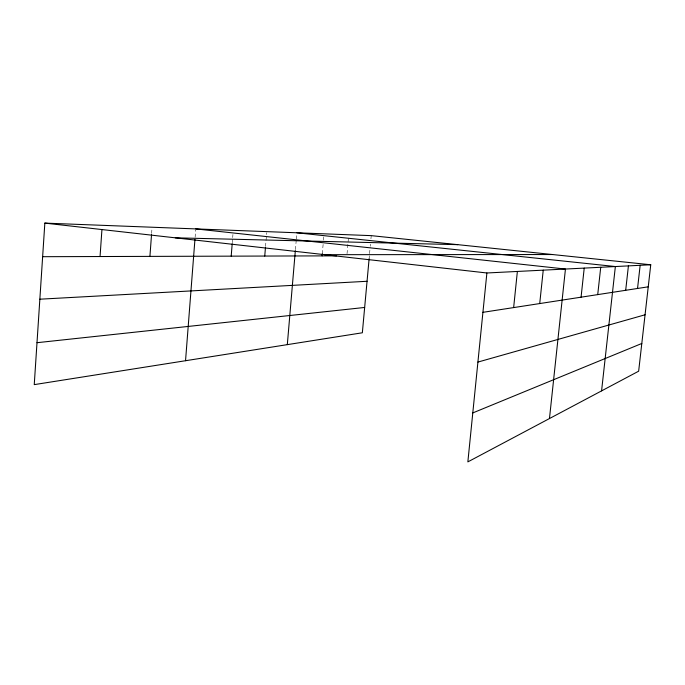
<?xml version="1.0" encoding="UTF-8"?>
<svg xmlns="http://www.w3.org/2000/svg" width="685" height="685" viewBox="0 0 685 685"><rect width="100%" height="100%" fill="white"/><g stroke="black" fill="none" stroke-linecap="round" stroke-linejoin="round"><path stroke-width="0.51" stroke-dasharray="3.42 2.57" d="M151.616 233.474L152.001 228.268M195.105 237.318L195.67 229.954M232.275 242.73L232.609 238.603M232.694 237.567L232.943 234.475M265.54 246.497L266.688 232.694M295.432 249.64L296.237 240.161M296.331 239.108L296.785 233.842M322.301 253.784L323.132 244.331M323.5 240.127L323.774 236.976M347.03 253.715L348.442 237.935M369.095 258.939L369.386 255.753M369.583 253.638L370.157 247.285M370.26 246.223L370.448 244.108M370.936 238.817L371.227 235.64"/><path stroke-width="1.03" d="M650.75 264.77L486.889 272.981L467.855 461.887L638.651 371.193L650.75 264.77L371.227 235.64L44.842 223.113L34.25 384.627L362.348 332.782L369.095 258.939M100.053 256.524L101.945 229.475M149.921 256.387L151.539 234.518M185.541 360.721L194.942 239.425M231.196 256.147L232.198 243.766M264.744 256.053L265.455 247.559M287.315 344.641L295.338 250.701M322.121 255.89L322.301 253.784M513.647 307.582L517.372 271.457M539.72 303.566L543.239 270.155M549.464 418.552L565.45 269.042L195.756 228.901M581.068 297.179L584.219 268.1M597.722 294.61L600.728 267.278M601.576 390.878L615.361 266.542L296.87 232.789M625.688 290.294L628.419 265.891M637.538 288.471L640.158 265.3M472.787 412.927L641.802 343.476M477.916 362.074L645.064 314.783M482.925 312.326L648.241 286.818M36.999 342.697L364.66 307.462M39.85 299.199L367.057 281.278M42.641 256.695L336.541 255.847M324.681 254.683L552.589 254.537M175.266 237.823L457.734 244.656M44.842 223.113L486.889 272.981"/></g></svg>
